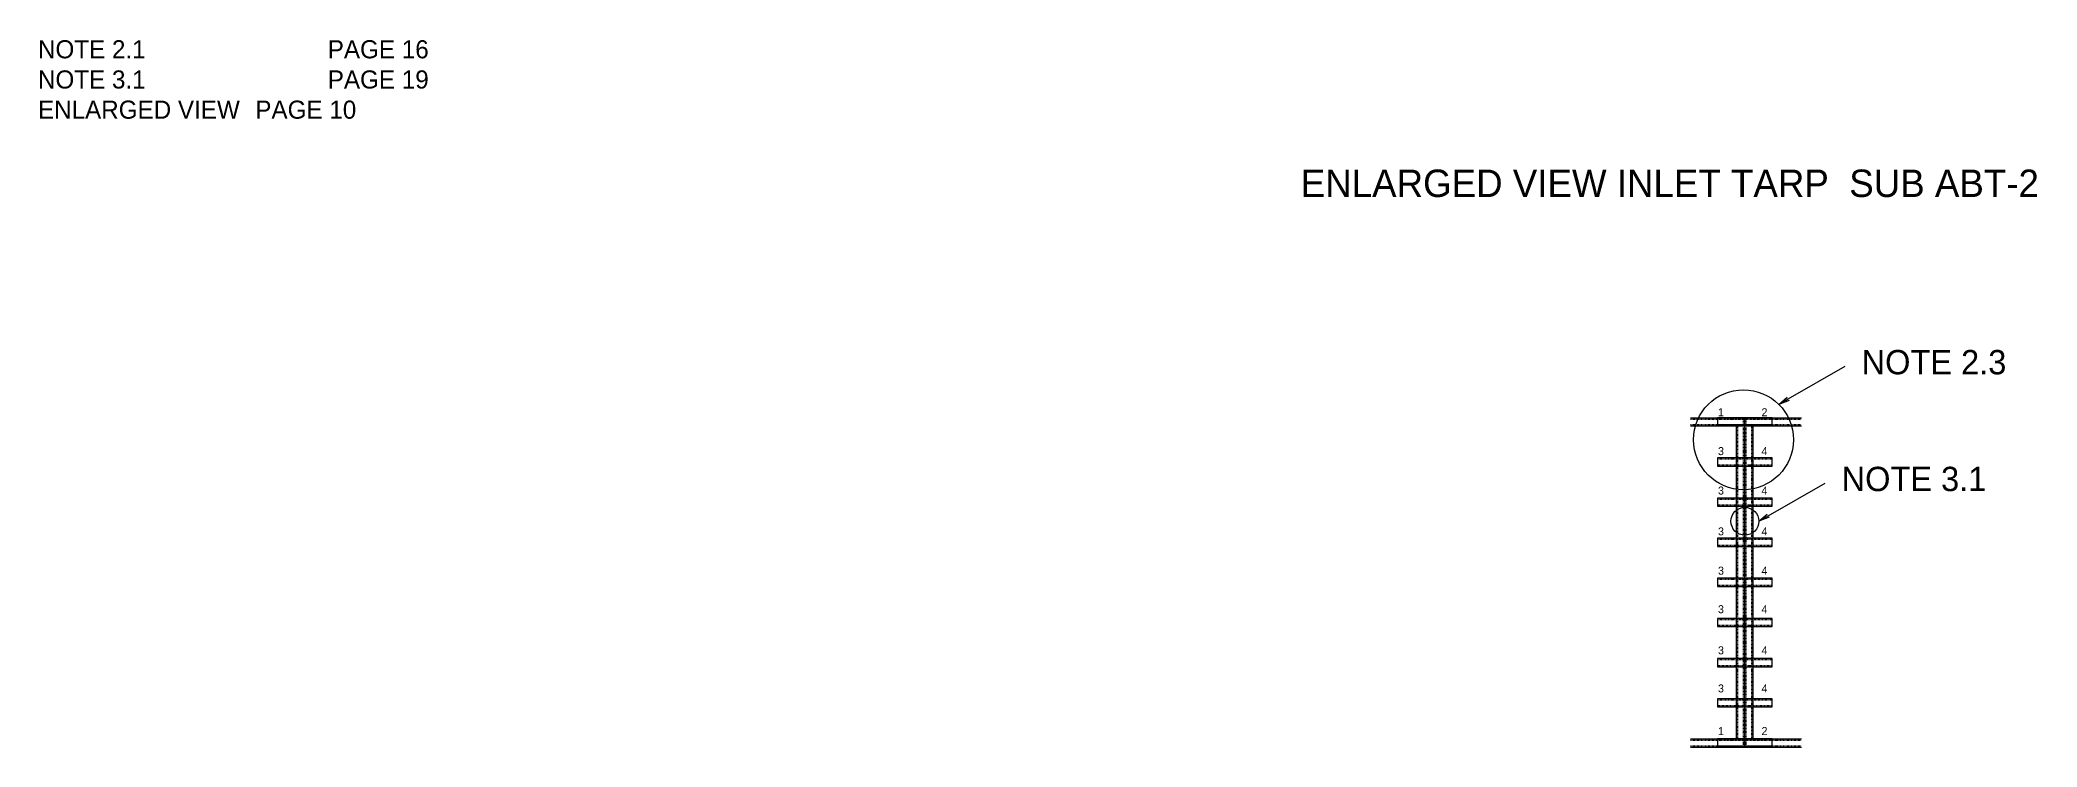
# Model space of a CAD drawing. Header units: inches. Extents: x -1914 to 19746, y -1697 to -663.
# Drawn here: x 1859.5 to 2223.4, y -1370 to -1241.1 of the extents above; entities that cross this region are included whole.
import ezdxf

# ---------------------------------------------------------------- set-up
doc = ezdxf.new("R2010")
doc.units = ezdxf.units.IN
doc.header["$MEASUREMENT"] = 0
doc.linetypes.add('HIDDEN', pattern=[0.375, 0.25, -0.125])
for name, color, linetype in [('STECH', 7, 'HIDDEN'), ('TEXT', 7, 'Continuous'), ('WEBB', 5, 'Continuous')]:
    doc.layers.add(name, color=color, linetype=linetype)

# ---------------------------------------------------------------- blocks, each defined once
blk = doc.blocks.new('_OPEN')
at = {"color": 0, "linetype": 'ByBlock'}
for p, q in [((-1, 0.17), (0, 0)), ((0, 0), (-1, -0.17)), ((0, 0), (-1, 0))]:
    blk.add_line(p, q, dxfattribs=at)

msp = doc.modelspace()

# ---------------------------------------------------------------- linework, layer by layer
at = {"layer": 'STECH', "ltscale": 0.015}
for p, q in [((2160.2524, -1310.22284), (2180.48309, -1310.22284)), ((2160.2524, -1311.22284), (2180.48309, -1311.22284)), ((2170.13463, -1310.22284), (2165.13463, -1310.22284)), ((2165.13463, -1311.22284), (2170.13463, -1311.22284)), ((2168.88463, -1368.47284), (2168.88463, -1311.47284)), ((2169.88463, -1369.97284), (2169.88463, -1309.97284)), ((2175.13463, -1310.22284), (2170.13463, -1310.22284)), ((2170.13463, -1311.22284), (2175.13463, -1311.22284)), ((2170.38463, -1369.97284), (2170.38463, -1309.97284)), ((2171.38463, -1368.47284), (2171.38463, -1311.47284)), ((2170.13463, -1317.53534), (2165.13463, -1317.53534)), ((2165.13463, -1318.53534), (2170.13463, -1318.53534)), ((2175.13463, -1317.53534), (2170.13463, -1317.53534)), ((2170.13463, -1318.53534), (2175.13463, -1318.53534)), ((2170.13463, -1324.84784), (2165.13463, -1324.84784)), ((2165.13463, -1325.84784), (2170.13463, -1325.84784)), ((2175.13463, -1324.84784), (2170.13463, -1324.84784)), ((2170.13463, -1325.84784), (2175.13463, -1325.84784)), ((2170.13463, -1332.16034), (2165.13463, -1332.16034)), ((2165.13463, -1333.16034), (2170.13463, -1333.16034)), ((2175.13463, -1332.16034), (2170.13463, -1332.16034)), ((2170.13463, -1333.16034), (2175.13463, -1333.16034)), ((2170.13463, -1339.47284), (2165.13463, -1339.47284)), ((2165.13463, -1340.47284), (2170.13463, -1340.47284)), ((2175.13463, -1339.47284), (2170.13463, -1339.47284)), ((2170.13463, -1340.47284), (2175.13463, -1340.47284)), ((2170.13463, -1346.78534), (2165.13463, -1346.78534)), ((2165.13463, -1347.78534), (2170.13463, -1347.78534)), ((2175.13463, -1346.78534), (2170.13463, -1346.78534)), ((2170.13463, -1347.78534), (2175.13463, -1347.78534)), ((2170.13463, -1354.09784), (2165.13463, -1354.09784)), ((2165.13463, -1355.09784), (2170.13463, -1355.09784)), ((2175.13463, -1354.09784), (2170.13463, -1354.09784)), ((2170.13463, -1355.09784), (2175.13463, -1355.09784)), ((2170.13463, -1361.41034), (2165.13463, -1361.41034)), ((2165.13463, -1362.41034), (2170.13463, -1362.41034)), ((2175.13463, -1361.41034), (2170.13463, -1361.41034)), ((2170.13463, -1362.41034), (2175.13463, -1362.41034)), ((2160.2524, -1368.72284), (2180.48309, -1368.72284)), ((2160.2524, -1369.72284), (2180.48309, -1369.72284)), ((2170.13463, -1368.72284), (2165.13463, -1368.72284)), ((2165.13463, -1369.72284), (2170.13463, -1369.72284)), ((2175.13463, -1368.72284), (2170.13463, -1368.72284)), ((2170.13463, -1369.72284), (2175.13463, -1369.72284))]:
    msp.add_line(p, q, dxfattribs=at)
at = {"layer": 'TEXT'}
for p, q in [((2178.04491, -1306.53781), (2188.43327, -1300.59249)), ((2174.40142, -1327.82059), (2184.78978, -1321.87527))]:
    msp.add_line(p, q, dxfattribs=at)
for centre, radius in [((2169.88463, -1313.98059), 9.09941), ((2170.13463, -1328.82685), 2.53851)]:
    msp.add_circle(centre, radius, dxfattribs=at)
at = {"layer": 'WEBB'}
for p, q in [((2160.2524, -1309.97284), (2180.48309, -1309.97284)), ((2160.2524, -1311.47284), (2180.48309, -1311.47284)), ((2165.13463, -1309.97284), (2165.13463, -1311.47284)), ((2170.13463, -1309.97284), (2165.13463, -1309.97284)), ((2165.13463, -1311.47284), (2170.13463, -1311.47284)), ((2168.63463, -1368.47284), (2168.63463, -1311.47284)), ((2170.13463, -1369.97284), (2170.13463, -1309.97284)), ((2170.13463, -1309.97284), (2175.13463, -1309.97284)), ((2175.13463, -1309.97284), (2170.13463, -1309.97284)), ((2170.13463, -1311.47284), (2175.13463, -1311.47284)), ((2171.63463, -1368.47284), (2171.63463, -1311.47284)), ((2175.13463, -1311.47284), (2175.13463, -1309.97284)), ((2165.13463, -1317.28534), (2165.13463, -1318.78534)), ((2170.13463, -1317.28534), (2165.13463, -1317.28534)), ((2165.13463, -1318.78534), (2170.13463, -1318.78534)), ((2175.13463, -1317.28534), (2170.13463, -1317.28534)), ((2170.13463, -1318.78534), (2170.13463, -1319.2417)), ((2170.13463, -1318.78534), (2175.13463, -1318.78534)), ((2175.13463, -1318.78534), (2175.13463, -1317.28534)), ((2165.13463, -1324.59784), (2165.13463, -1326.09784)), ((2170.13463, -1324.59784), (2165.13463, -1324.59784)), ((2165.13463, -1326.09784), (2170.13463, -1326.09784)), ((2175.13463, -1324.59784), (2170.13463, -1324.59784)), ((2170.13463, -1326.09784), (2170.13463, -1326.21092)), ((2170.13463, -1326.09784), (2175.13463, -1326.09784)), ((2175.13463, -1326.09784), (2175.13463, -1324.59784)), ((2165.13463, -1331.91034), (2165.13463, -1333.41034)), ((2170.13463, -1331.91034), (2165.13463, -1331.91034)), ((2165.13463, -1333.41034), (2170.13463, -1333.41034)), ((2175.13463, -1331.91034), (2170.13463, -1331.91034)), ((2170.13463, -1333.41034), (2170.13463, -1333.66945)), ((2170.13463, -1333.41034), (2175.13463, -1333.41034)), ((2175.13463, -1333.41034), (2175.13463, -1331.91034)), ((2165.13463, -1339.22284), (2165.13463, -1340.72284)), ((2170.13463, -1339.22284), (2165.13463, -1339.22284)), ((2165.13463, -1340.72284), (2170.13463, -1340.72284)), ((2170.13463, -1339.22284), (2170.13463, -1340.72284)), ((2175.13463, -1339.22284), (2170.13463, -1339.22284)), ((2170.13463, -1340.72284), (2170.13463, -1341.03657)), ((2170.13463, -1340.72284), (2175.13463, -1340.72284)), ((2175.13463, -1340.72284), (2175.13463, -1339.22284)), ((2165.13463, -1346.53534), (2165.13463, -1348.03534)), ((2170.13463, -1346.53534), (2165.13463, -1346.53534)), ((2165.13463, -1348.03534), (2170.13463, -1348.03534)), ((2175.13463, -1346.53534), (2170.13463, -1346.53534)), ((2170.13463, -1348.03534), (2170.13463, -1348.29295)), ((2170.13463, -1348.03534), (2175.13463, -1348.03534)), ((2175.13463, -1348.03534), (2175.13463, -1346.53534)), ((2165.13463, -1353.84784), (2165.13463, -1355.34784)), ((2170.13463, -1353.84784), (2165.13463, -1353.84784)), ((2165.13463, -1355.34784), (2170.13463, -1355.34784)), ((2175.13463, -1353.84784), (2170.13463, -1353.84784)), ((2170.13463, -1355.34784), (2175.13463, -1355.34784)), ((2175.13463, -1355.34784), (2175.13463, -1353.84784)), ((2165.13463, -1361.16034), (2165.13463, -1362.66034)), ((2170.13463, -1361.16034), (2165.13463, -1361.16034)), ((2165.13463, -1362.66034), (2170.13463, -1362.66034)), ((2175.13463, -1361.16034), (2170.13463, -1361.16034)), ((2170.13463, -1362.66034), (2175.13463, -1362.66034)), ((2175.13463, -1362.66034), (2175.13463, -1361.16034)), ((2160.2524, -1368.47284), (2180.48309, -1368.47284)), ((2160.2524, -1369.97284), (2180.48309, -1369.97284)), ((2165.13463, -1368.47284), (2165.13463, -1369.97284)), ((2170.13463, -1368.47284), (2165.13463, -1368.47284)), ((2165.13463, -1369.97284), (2170.13463, -1369.97284)), ((2175.13463, -1368.47284), (2170.13463, -1368.47284)), ((2170.13463, -1369.97284), (2175.13463, -1369.97284)), ((2175.13463, -1369.97284), (2175.13463, -1368.47284))]:
    msp.add_line(p, q, dxfattribs=at)

# ---------------------------------------------------------------- block references
at = {"layer": 'TEXT', "xscale": 1.999999999999913, "yscale": 2, "zscale": 2, "rotation": 210.2086803419953}
for p in [(2176.31651, -1307.54411), (2172.67303, -1328.82689)]:
    msp.add_blockref('_OPEN', p, dxfattribs=at)

# ---------------------------------------------------------------- texts
at = {"layer": 'TEXT'}
for s, height, p in [('ENLARGED VIEW INLET TARP  SUB ABT-2', 5, (2089.21767, -1269.75471)), ('NOTE 2.3', 4.4353, (2191.40924, -1302.05988)), ('1', 1.45767, (2165.24587, -1309.70264)), ('2', 1.45767, (2173.1735, -1309.70264)), ('3', 1.45767, (2165.24587, -1316.78248)), ('4', 1.45767, (2173.1735, -1316.78248)), ('NOTE 3.1', 4.4353, (2187.76575, -1323.34266)), ('3', 1.45767, (2165.24587, -1323.96118)), ('4', 1.45767, (2173.1735, -1323.96118)), ('3', 1.45767, (2165.24587, -1331.40553)), ('4', 1.45767, (2173.1735, -1331.40553)), ('3', 1.45767, (2165.24587, -1338.56535)), ('4', 1.45767, (2173.1735, -1338.56535)), ('3', 1.45767, (2165.24587, -1345.58476)), ('4', 1.45767, (2173.1735, -1345.58476)), ('3', 1.45767, (2165.24587, -1353.07359)), ('4', 1.45767, (2173.1735, -1353.07359)), ('3', 1.45767, (2165.24587, -1360.02008)), ('4', 1.45767, (2173.1735, -1360.02008)), ('1', 1.45767, (2165.24587, -1367.78549)), ('2', 1.45767, (2173.1735, -1367.78549))]:
    msp.add_text(s, height=height, dxfattribs=at).set_placement(p)
at = {"layer": 'TEXT', "insert": (1859.14953, -1241.18691), "char_height": 3.3, "width": 210.3834797, "attachment_point": 1}
msp.add_mtext('NOTE 2.1^I^I^IPAGE 16\\PNOTE 3.1^I^I^IPAGE 19\\PENLARGED VIEW ^IPAGE 10', dxfattribs=at)

doc.saveas('drawing.dxf')
